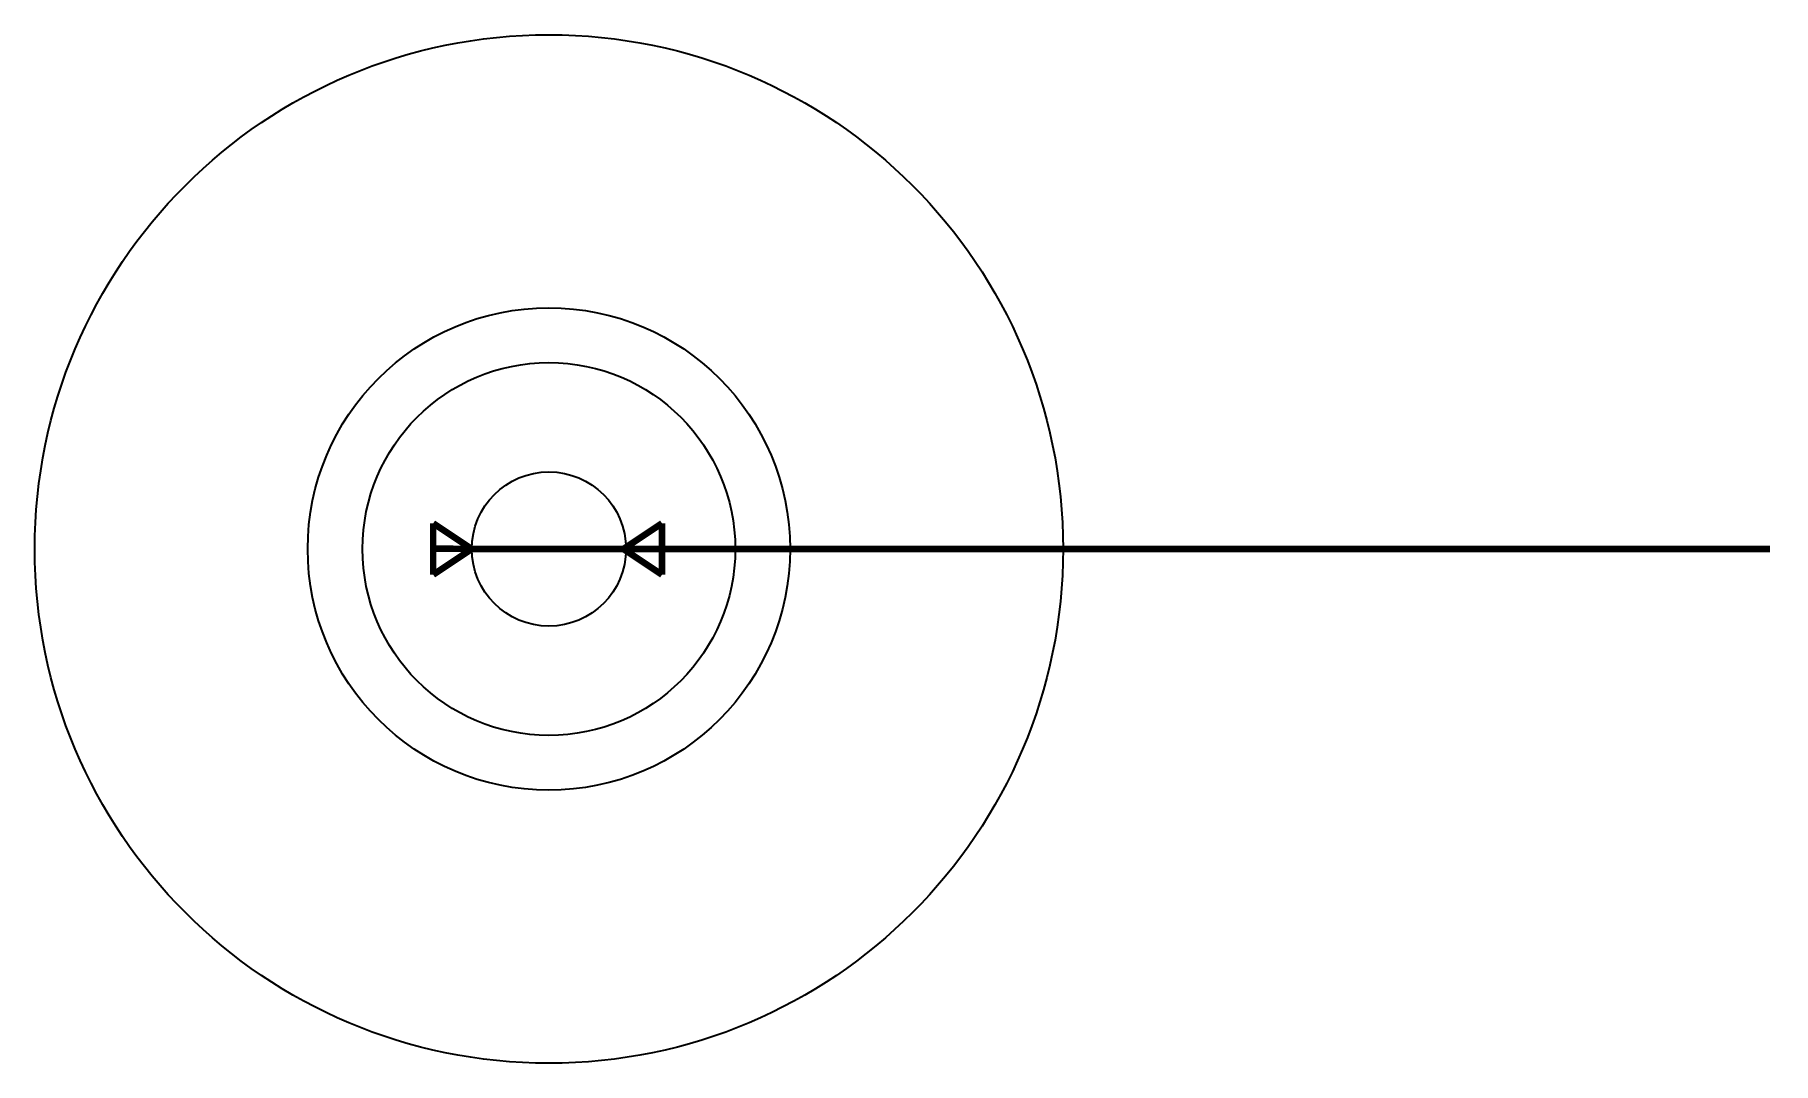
# Model space of a CAD drawing. Header units: millimetres. Extents: x 0 to 1081, y -858 to 40.
# Drawn here: x 0 to 67.6, y 0 to 40 of the extents above; entities outside this region: 3.
import ezdxf

# ---------------------------------------------------------------- set-up
doc = ezdxf.new("R2010")
doc.units = ezdxf.units.MM
doc.layers.add('BoardOutLine', color=7, linetype='Continuous', true_color=0xff00ff)
doc.layers.add('TopSilkLayer', color=7, linetype='Continuous', true_color=0xffcc00)

msp = doc.modelspace()

# ---------------------------------------------------------------- linework, layer by layer
at = {"layer": 'BoardOutLine'}
for centre, radius in [((20, 20), 20), ((20, 20), 9.382), ((20, 20), 7.25), ((20, 20), 3), ((1070.582, -847.607), 7.25), ((1071.582, -849.307), 7.25), ((1073.782, -850.907), 7.25)]:
    msp.add_circle(centre, radius, dxfattribs=at)
at = {"layer": 'TopSilkLayer', "const_width": 0.254}
for points in [[(15.499, 21.001), (15.499, 18.999)], [(15.5, 21), (17, 20)], [(24.4, 21), (22.9, 20)], [(24.401, 18.999), (24.401, 21.001)], [(17.501, 20), (15.499, 20.015)], [(15.5, 19), (17, 20)], [(17.5, 20), (67.5, 20)], [(24.4, 19), (22.9, 20)]]:
    msp.add_lwpolyline(points, dxfattribs=at)

doc.saveas('drawing.dxf')
